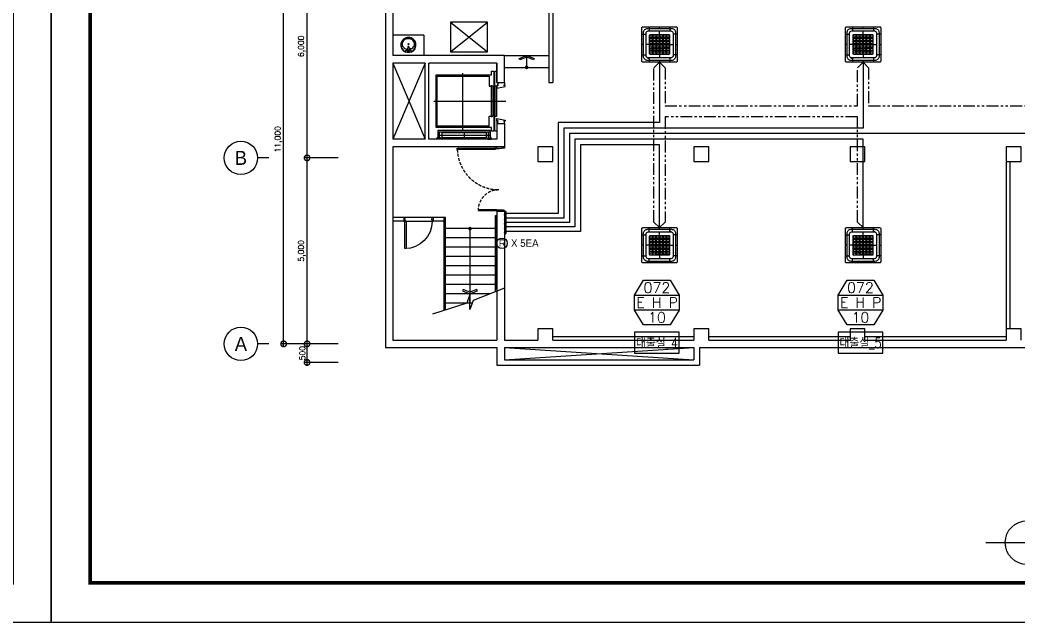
# Model space of a CAD drawing. Header units: millimetres. Extents: x -56261 to 196039, y 9480 to 100001.
# Drawn here: x 27001 to 53854, y 40601 to 56787 of the extents above; entities that cross this region are included whole.
import ezdxf
from ezdxf.enums import TextEntityAlignment as Align
from ezdxf.lldxf.tags import DXFTag

# ---------------------------------------------------------------- set-up
doc = ezdxf.new("R2010")
doc.units = ezdxf.units.MM
for name, pattern in [('HID', [2.3, 1.5, -0.8]), ('PHANTOM', [25, 20, -1, 1, -1, 1, -1]), ('PHANTOM2', [31.75, 15.875, -3.175, 3.175, -3.175, 3.175, -3.175])]:
    doc.linetypes.add(name, pattern=pattern)
for name, color, linetype in [('6', 6, 'Continuous'), ('DVM_INDOOR', 7, 'Continuous'), ('DVM_INOUT_MARK', 2, 'Continuous'), ('DVM_INOUT_NAME', 7, 'Continuous'), ('FORM', 4, 'Continuous'), ('PLAN', 9, 'Continuous'), ('PLAN_DIM', 7, 'Continuous'), ('SS-유선리모컨', 171, 'Continuous'), ('SS-제어선', 61, 'PHANTOM'), ('SS-통신선', 181, 'CENTER2')]:
    doc.layers.add(name, color=color, linetype=linetype)
doc.styles.add('DVM_DEFAULT', font='romans.shx', dxfattribs={"bigfont": 'whgtxt.shx'})
doc.styles.add('Gdim', font='')
doc.styles.add('Gtx', font='')
doc.styles.add('plan', font='romans.shx', dxfattribs={"bigfont": 'GHS.SHX'})
doc.styles.add('삼성전자', font='')
doc.styles.get('Gdim').set_extended_font_data('Dotum')
doc.styles.get('Gtx').set_extended_font_data('Dotum')
doc.styles.get('삼성전자').set_extended_font_data('Gulim')
tags = doc.linetypes.add('CENTER2', pattern=[28.575, 19.05, -3.175, 3.175, -3.175]).pattern_tags.tags
tags[10:11] = [DXFTag(74, 4), DXFTag(75, 0), DXFTag(340, '0'), DXFTag(46, 1.0), DXFTag(50, 0.0), DXFTag(44, 0.0), DXFTag(45, 0.0)]
tags[8:9] = [DXFTag(74, 4), DXFTag(75, 0), DXFTag(340, '0'), DXFTag(46, 1.0), DXFTag(50, 0.0), DXFTag(44, 0.0), DXFTag(45, 0.0)]
tags[6:7] = [DXFTag(74, 4), DXFTag(75, 0), DXFTag(340, '0'), DXFTag(46, 1.0), DXFTag(50, 0.0), DXFTag(44, 0.0), DXFTag(45, 0.0)]
tags[4:5] = [DXFTag(74, 4), DXFTag(75, 0), DXFTag(340, '0'), DXFTag(46, 1.0), DXFTag(50, 0.0), DXFTag(44, 0.0), DXFTag(45, 0.0)]
doc.dimstyles.new('Gdim100', dxfattribs={"dimscale": 100, "dimtxt": 3, "dimasz": 6, "dimexe": 1.5, "dimexo": 2, "dimgap": 1, "dimtad": 1, "dimdec": 0, "dimzin": 0, "dimdsep": 46, "dimlunit": 6, "dimtxsty": 'Gdim', "dimblk1": 'DOTSMALL', "dimblk2": 'DOTSMALL', "dimsah": 1, "dimcen": 1.5, "dimdle": 1.5, "dimclrd": 1, "dimclre": 1, "dimclrt": 256, "dimazin": 0, "dimtfac": 1, "dimtdec": 0, "dimtix": 1, "dimtmove": 2, "dimatfit": 3, "dimldrblk": 'DOTSMALL', "dimfxl": 1.5, "dimtolj": 1, "dimtzin": 0, "dimlwd": -1, "dimlwe": -1, "dimarcsym": 0})

# ---------------------------------------------------------------- blocks, each defined once
blk = doc.blocks.new('FORM_기계', base_point=(381614, -321275))
at = {"layer": 'FORM', "color": 7}
blk.add_lwpolyline([(381614, -321275), (465714, -321275), (465714, -261875), (381614, -261875)], close=True, dxfattribs=at)
at = {"layer": 'FORM', "const_width": 200}
blk.add_lwpolyline([(463614, -319175), (383714, -319175), (383714, -263975), (463614, -263975)], close=True, dxfattribs=at)
blk = doc.blocks.new('_DotSmall')
at = {"color": 0, "linetype": 'ByBlock', "const_width": 0.5}
blk.add_lwpolyline([(-0.0625, 0, 1), (0.0625, 0, 1)], format="xyb", close=True, dxfattribs=at)
blk = doc.blocks.new('*D264')
at = {"layer": 'DEFPOINTS', "color": 0, "transparency": 16777216}
for p in [(34725, 59079), (35658, 59079), (35658, 53079)]:
    blk.add_point(p, dxfattribs=at)
at = {"layer": 'PLAN_DIM', "transparency": 16777216}
for p, q in [((35558, 59079), (34650, 59079)), ((34725, 53004), (34725, 59154)), ((35558, 53079), (34650, 53079))]:
    blk.add_line(p, q, dxfattribs=at)
at = {"layer": 'PLAN_DIM', "transparency": 16777216, "xscale": 300, "yscale": 300, "zscale": 300}
for p, rotation in [((34725, 59079), 90), ((34725, 53079), 270)]:
    blk.add_blockref('_DotSmall', p, dxfattribs=dict(at, rotation=rotation))
at = {"layer": 'PLAN_DIM', "transparency": 16777216, "insert": (34586, 56079), "char_height": 150, "attachment_point": 5, "rotation": 90, "style": 'plan'}
blk.add_mtext('\\A1;6,000', dxfattribs=at)
blk = doc.blocks.new('*D265')
at = {"layer": 'DEFPOINTS', "color": 0, "transparency": 16777216}
for p in [(34095, 59079), (35658, 59079), (35658, 48079)]:
    blk.add_point(p, dxfattribs=at)
at = {"layer": 'PLAN_DIM', "transparency": 16777216}
for p, q in [((35558, 59079), (34020, 59079)), ((34095, 48004), (34095, 59154)), ((35558, 48079), (34020, 48079))]:
    blk.add_line(p, q, dxfattribs=at)
at = {"layer": 'PLAN_DIM', "transparency": 16777216, "xscale": 300, "yscale": 300, "zscale": 300}
for p, rotation in [((34095, 59079), 90), ((34095, 48079), 270)]:
    blk.add_blockref('_DotSmall', p, dxfattribs=dict(at, rotation=rotation))
at = {"layer": 'PLAN_DIM', "transparency": 16777216, "insert": (33956, 53579), "char_height": 150, "attachment_point": 5, "rotation": 90, "style": 'plan'}
blk.add_mtext('\\A1;11,000', dxfattribs=at)
blk = doc.blocks.new('*D271')
at = {"layer": 'DEFPOINTS', "color": 0, "transparency": 16777216}
for p in [(34725, 53079), (35658, 53079), (35658, 48079)]:
    blk.add_point(p, dxfattribs=at)
at = {"layer": 'PLAN_DIM', "transparency": 16777216}
for p, q in [((35558, 53079), (34650, 53079)), ((34725, 48004), (34725, 53154)), ((35558, 48079), (34650, 48079))]:
    blk.add_line(p, q, dxfattribs=at)
at = {"layer": 'PLAN_DIM', "transparency": 16777216, "xscale": 300, "yscale": 300, "zscale": 300}
for p, rotation in [((34725, 53079), 90), ((34725, 48079), 270)]:
    blk.add_blockref('_DotSmall', p, dxfattribs=dict(at, rotation=rotation))
at = {"layer": 'PLAN_DIM', "transparency": 16777216, "insert": (34586, 50579), "char_height": 150, "attachment_point": 5, "rotation": 90, "style": 'plan'}
blk.add_mtext('\\A1;5,000', dxfattribs=at)
blk = doc.blocks.new('*D272')
at = {"layer": 'DEFPOINTS', "color": 0, "transparency": 16777216}
for p in [(34725, 48079), (35658, 48079), (35658, 47579)]:
    blk.add_point(p, dxfattribs=at)
at = {"layer": 'PLAN_DIM', "transparency": 16777216}
for p, q in [((35558, 48079), (34650, 48079)), ((34725, 47504), (34725, 48154)), ((35558, 47579), (34650, 47579))]:
    blk.add_line(p, q, dxfattribs=at)
at = {"layer": 'PLAN_DIM', "transparency": 16777216, "xscale": 300, "yscale": 300, "zscale": 300}
for p, rotation in [((34725, 48079), 90), ((34725, 47579), 270)]:
    blk.add_blockref('_DotSmall', p, dxfattribs=dict(at, rotation=rotation))
at = {"layer": 'PLAN_DIM', "transparency": 16777216, "insert": (34600, 47829), "char_height": 150, "attachment_point": 5, "rotation": 90, "style": 'plan'}
blk.add_mtext('\\A1;500', dxfattribs=at)
blk = doc.blocks.new('A$Cd99c7b5d')
at = {"layer": 'PLAN'}
for p, q in [((125, -254), (175, -254)), ((125, -344), (125, -254)), ((175, -254), (175, -287)), ((1150, -166), (1150, -2105)), ((175, -344), (125, -344)), ((326, -277), (134, -277)), ((134, -287), (134, -277)), ((134, -324), (134, -287)), ((175, -324), (175, -344)), ((239, -294), (239, -1666)), ((326, -287), (326, -273)), ((314, -980), (164, -980)), ((366, -945), (1905, -945)), ((175, -1616), (125, -1616)), ((125, -1616), (125, -1706)), ((125, -1706), (175, -1706)), ((134, -1673), (134, -1683)), ((326, -1683), (134, -1683)), ((175, -1636), (175, -1616)), ((175, -1706), (175, -1673))]:
    blk.add_line(p, q, dxfattribs=at)
for points in [[(343, -1785), (343, -1715), (445, -1715), (445, -230), (1855, -230), (1855, -1715), (1957, -1715), (1957, -1785), (343, -1785)], [(475, -1655), (475, -255), (1825, -255), (1825, -1655)], [(326, -287), (134, -287), (134, -324), (326, -324)], [(363, -273), (326, -273), (326, -1687), (363, -1687), (363, -273)], [(326, -1673), (134, -1673), (134, -1636), (326, -1636)], [(680, -1865), (343, -1865), (343, -1810), (1957, -1810), (1957, -1865), (1650, -1865)], [(475, -1655), (750, -1655), (750, -1715), (720, -1715)], [(735, -1720), (1565, -1720), (1565, -1755), (735, -1755), (735, -1720)], [(735, -1820), (1565, -1820), (1565, -1855), (735, -1855), (735, -1820)], [(1825, -1655), (1550, -1655), (1550, -1715), (1580, -1715)]]:
    blk.add_lwpolyline(points, dxfattribs=at)
blk.add_lwpolyline([(176, -1580), (301, -1580), (301, -380), (176, -380)], close=True, dxfattribs=at)
blk = doc.blocks.new('LAD-JAMB-100-2001')
at = {"layer": 'PLAN'}
for p, q in [((0, 0), (-80, 35)), ((0, -161), (-80, -161))]:
    blk.add_line(p, q, dxfattribs=at)
blk.add_lwpolyline([(-80, 0), (-80, 39), (-150, 39), (-110, -178), (-80, -178), (-80, -141)], dxfattribs=at)
blk = doc.blocks.new('x-plan01$0$ARROWX')
at = {"layer": 'PLAN'}
blk.add_lwpolyline([(-0.2, -0.5), (-0.293, -0.463), (-0.108, 0), (-0.293, 0.463), (-0.2, 0.5), (0, 0)], close=True, dxfattribs=at)
blk = doc.blocks.new('CD-plan$0$세면기')
at = {"layer": 'PLAN'}
for p, q in [((9807110, -1170438), (9807165, -1170417)), ((9807110, -1170438), (9807110, -1170488)), ((9807155, -1170498), (9807110, -1170488)), ((9807177, -1170315), (9807155, -1170498)), ((9807207, -1170315), (9807177, -1170315)), ((9807191, -1170424), (9807225, -1170392)), ((9807207, -1170315), (9807218, -1170399)), ((9807223, -1170448), (9807245, -1170408)), ((9807223, -1170447), (9807230, -1170498)), ((9807225, -1170392), (9807243, -1170369)), ((9807274, -1170488), (9807230, -1170498)), ((9807232, -1170378), (9807238, -1170370)), ((9807274, -1170435), (9807237, -1170422)), ((9807262, -1170383), (9807245, -1170370)), ((9807246, -1170408), (9807264, -1170385)), ((9807257, -1170398), (9807263, -1170390)), ((9807274, -1170435), (9807274, -1170488)), ((9807230, -1170498), (9807155, -1170498))]:
    blk.add_line(p, q, dxfattribs=at)
for centre, radius in [((9807192, -1170455), 20), ((9807192, -1170242), 15), ((9807192, -1170455), 8)]:
    blk.add_circle(centre, radius, dxfattribs=at)
for centre, radius, start, end in [((9807192, -1170269), 230, 290.9598, 249.0402), ((9807192, -1170269), 220, 291.9609, 248.0391), ((9807141, -1170242), 135, 154.0053, 180), ((9807166, -1170254), 162, 130.3466, 154.0053), ((9807182, -1170273), 187, 109.3849, 130.3466), ((9807192, -1170302), 218, 90, 109.3849), ((9807192, -1170302), 218, 70.6151, 90), ((9807203, -1170273), 187, 49.6534, 70.6151), ((9807219, -1170254), 162, 25.9947, 49.6534), ((9807243, -1170242), 135, 0, 25.9947), ((9807141, -1170242), 135, 180, 205.9947), ((9807166, -1170230), 162, 205.9947, 229.6534), ((9807182, -1170211), 187, 229.6534, 250.6151), ((9807192, -1170181), 218, 250.6151, 263.3692), ((9807192, -1170455), 30, 96.8691, 7.1181), ((9807188, -1170420), 5, 276.8691, 313.6346), ((9807227, -1170451), 5, 150.3527, 187.1181), ((9807221, -1170389), 5, 313.6346, 321.9936), ((9807236, -1170381), 5, 141.9936, 208.4155), ((9807242, -1170374), 5, 51.9936, 141.9936), ((9807250, -1170411), 5, 141.9936, 150.3527), ((9807253, -1170395), 5, 255.5718, 321.9936), ((9807259, -1170387), 5, 321.9936, 51.9936), ((9807203, -1170211), 187, 289.3849, 310.3466), ((9807219, -1170230), 162, 310.3466, 334.0053), ((9807243, -1170242), 135, 334.0053, 0)]:
    blk.add_arc(centre, radius, start, end, dxfattribs=at)
blk = doc.blocks.new('A-DOOR-1100(140)')
at = {"layer": 'PLAN'}
for p, q in [((0, 0), (1100, 0)), ((1100, -140), (0, -140))]:
    blk.add_line(p, q, dxfattribs=at)
for points in [[(35, 0), (80, 0), (80, 1030), (35, 1030)], [(10, -140), (0, -140), (0, 0), (10, 0), (35, 0), (35, -50), (50, -50), (50, -90), (35, -140), (35, -140)], [(1090, -140), (1100, -140), (1100, 0), (1090, 0), (1065, 0), (1065, -50), (1050, -50), (1050, -90), (1065, -140), (1065, -140)]]:
    blk.add_lwpolyline(points, close=True, dxfattribs=at)
blk.add_arc((35, 0), 1030, 0, 90, dxfattribs=at)
blk = doc.blocks.new('ID_C_G4_T')
at = {"layer": 'DVM_INDOOR', "color": 0}
for p, q in [((-475, 280), (-362, 280)), ((-280, 475), (-280, 363)), ((0, 431), (0, 475)), ((0, 268), (0, 362)), ((280, 475), (280, 362)), ((475, 280), (362, 280)), ((-267, 0), (-363, 0)), ((-431, 0), (-473, 0)), ((0, -267), (0, -362)), ((267, 0), (362, 0)), ((431, 0), (475, 0)), ((-475, -280), (-362, -280)), ((-280, -362), (-280, -475)), ((0, -431), (0, -475)), ((281, -362), (280, -475)), ((475, -280), (362, -280))]:
    blk.add_line(p, q, dxfattribs=at)
for points in [[(-445, 475), (445, 475, -0.414214), (475, 445), (475, -445, -0.414214), (445, -475), (-445, -475, -0.414214), (-475, -445), (-475, 445, -0.414214)], [(-321, 431), (321, 431, -0.414214), (431, 321), (431, -321, -0.414214), (321, -431), (-321, -431, -0.414214), (-431, -321), (-431, 321, -0.414214)], [(-304, 363), (304, 362, -0.356312), (362, 308), (362, -310, -0.324549), (309, -362), (-304, -362, -0.384731), (-363, -304), (-363, 304, -0.377296)], [(-267, 249, -0.414214), (-249, 267), (249, 267, -0.414214), (267, 249), (267, -249, -0.414214), (249, -267), (-249, -267, -0.414214), (-267, -249)], [(-259, 247, -0.414214), (-246, 260), (-208, 260, -0.414214), (-195, 247), (-195, 211, -0.414214), (-208, 198), (-246, 198, -0.414214), (-259, 211)], [(-259, 156, -0.414214), (-246, 169), (-208, 169, -0.414214), (-195, 156), (-195, 119, -0.414214), (-208, 107), (-246, 107, -0.414214), (-259, 119)], [(-259, 65, -0.414214), (-246, 78), (-208, 78, -0.414214), (-195, 65), (-195, 28, -0.414214), (-208, 15), (-246, 15, -0.414214), (-259, 28)], [(-197, 194, -0.414214), (-191, 200), (-170, 200, -0.414214), (-165, 194), (-165, 173, -0.414214), (-170, 167), (-191, 167, -0.414214), (-197, 173)], [(-197, 103, -0.414214), (-191, 108), (-170, 108, -0.414214), (-165, 103), (-165, 82, -0.414214), (-170, 76), (-191, 76, -0.414214), (-197, 82)], [(-197, 11, -0.414214), (-191, 17), (-170, 17, -0.414214), (-165, 11), (-165, -10, -0.414214), (-170, -15), (-191, -15, -0.414214), (-197, -10)], [(-168, 247, -0.414214), (-155, 260), (-117, 260, -0.414214), (-104, 247), (-104, 211, -0.414214), (-117, 198), (-155, 198, -0.414214), (-168, 211)], [(-168, 156, -0.414214), (-155, 169), (-117, 169, -0.414214), (-104, 156), (-104, 119, -0.414214), (-117, 107), (-155, 107, -0.414214), (-168, 119)], [(-168, 65, -0.414214), (-155, 78), (-117, 78, -0.414214), (-104, 65), (-104, 28, -0.414214), (-117, 15), (-155, 15, -0.414214), (-168, 28)], [(-106, 194, -0.414214), (-100, 200), (-79, 200, -0.414214), (-73, 194), (-73, 173, -0.414214), (-79, 167), (-100, 167, -0.414214), (-106, 173)], [(-106, 103, -0.414214), (-100, 108), (-79, 108, -0.414214), (-73, 103), (-73, 82, -0.414214), (-79, 76), (-100, 76, -0.414214), (-106, 82)], [(-106, 11, -0.414214), (-100, 17), (-79, 17, -0.414214), (-73, 11), (-73, -10, -0.414214), (-79, -15), (-100, -15, -0.414214), (-106, -10)], [(-77, 248, -0.414214), (-64, 260), (-25, 260, -0.414214), (-13, 248), (-13, 211, -0.414214), (-25, 198), (-64, 198, -0.414214), (-77, 211)], [(-77, 156, -0.414214), (-64, 169), (-25, 169, -0.414214), (-13, 156), (-13, 120, -0.414214), (-25, 107), (-64, 107, -0.414214), (-77, 120)], [(-77, 65, -0.414214), (-64, 78), (-25, 78, -0.414214), (-13, 65), (-13, 28, -0.414214), (-25, 15), (-64, 15, -0.414214), (-77, 28)], [(-15, 194, -0.414214), (-9, 200), (12, 200, -0.414214), (18, 194), (18, 173, -0.414214), (12, 167), (-9, 167, -0.414214), (-15, 173)], [(-15, 103, -0.414214), (-9, 108), (12, 108, -0.414214), (18, 103), (18, 82, -0.414214), (12, 76), (-9, 76, -0.414214), (-15, 82)], [(-15, 11, -0.414214), (-9, 17), (12, 17, -0.414214), (18, 11), (18, -10, -0.414214), (12, -15), (-9, -15, -0.414214), (-15, -10)], [(15, 248, -0.414214), (27, 260), (66, 260, -0.414214), (79, 248), (79, 211, -0.414214), (66, 198), (27, 198, -0.414214), (15, 211)], [(15, 156, -0.414214), (27, 169), (66, 169, -0.414214), (79, 156), (79, 120, -0.414214), (66, 107), (27, 107, -0.414214), (15, 120)], [(15, 65, -0.414214), (27, 78), (66, 78, -0.414214), (79, 65), (79, 28, -0.414214), (66, 15), (27, 15, -0.414214), (15, 28)], [(77, 194, -0.414214), (82, 200), (103, 200, -0.414214), (109, 194), (109, 173, -0.414214), (103, 167), (82, 167, -0.414214), (77, 173)], [(77, 103, -0.414214), (82, 108), (103, 108, -0.414214), (109, 103), (109, 82, -0.414214), (103, 76), (82, 76, -0.414214), (77, 82)], [(77, 11, -0.414214), (82, 17), (103, 17, -0.414214), (109, 11), (109, -10, -0.414214), (103, -15), (82, -15, -0.414214), (77, -10)], [(106, 248, -0.414214), (119, 261), (157, 261, -0.414214), (170, 248), (170, 211, -0.414214), (157, 198), (119, 198, -0.414214), (106, 211)], [(106, 157, -0.414214), (119, 169), (157, 169, -0.414214), (170, 157), (170, 120, -0.414214), (157, 107), (119, 107, -0.414214), (106, 120)], [(106, 65, -0.414214), (119, 78), (157, 78, -0.414214), (170, 65), (170, 28, -0.414214), (157, 16), (119, 16, -0.414214), (106, 28)], [(168, 194, -0.414214), (174, 200), (195, 200, -0.414214), (200, 194), (200, 173, -0.414214), (195, 167), (174, 167, -0.414214), (168, 173)], [(168, 103, -0.414214), (174, 108), (195, 108, -0.414214), (200, 103), (200, 82, -0.414214), (195, 76), (174, 76, -0.414214), (168, 82)], [(168, 11, -0.414214), (174, 17), (195, 17, -0.414214), (200, 11), (200, -10, -0.414214), (195, -15), (174, -15, -0.414214), (168, -10)], [(197, 248, -0.414214), (210, 261), (248, 261, -0.414214), (261, 248), (261, 211, -0.414214), (248, 198), (210, 198, -0.414214), (197, 211)], [(197, 157, -0.414214), (210, 169), (248, 169, -0.414214), (261, 157), (261, 120, -0.414214), (248, 107), (210, 107, -0.414214), (197, 120)], [(197, 65, -0.414214), (210, 78), (248, 78, -0.414214), (261, 65), (261, 28, -0.414214), (248, 16), (210, 16, -0.414214), (197, 28)], [(-259, -26, -0.414214), (-246, -13), (-208, -13, -0.414214), (-195, -26), (-195, -63, -0.414214), (-208, -76), (-246, -76, -0.414214), (-259, -63)], [(-259, -117, -0.414214), (-246, -105), (-208, -105, -0.414214), (-195, -117), (-195, -154, -0.414214), (-208, -167), (-246, -167, -0.414214), (-259, -154)], [(-259, -208, -0.414214), (-246, -196), (-208, -196, -0.414214), (-195, -208), (-195, -245, -0.414214), (-208, -258), (-246, -258, -0.414214), (-259, -245)], [(-197, -80, -0.414214), (-191, -74), (-170, -74, -0.414214), (-165, -80), (-165, -101, -0.414214), (-170, -107), (-191, -107, -0.414214), (-197, -101)], [(-197, -171, -0.414214), (-191, -165), (-170, -165, -0.414214), (-165, -171), (-165, -192, -0.414214), (-170, -198), (-191, -198, -0.414214), (-197, -192)], [(-168, -26, -0.414214), (-155, -13), (-117, -13, -0.414214), (-104, -26), (-104, -63, -0.414214), (-117, -76), (-155, -76, -0.414214), (-168, -63)], [(-168, -117, -0.414214), (-155, -105), (-117, -105, -0.414214), (-104, -117), (-104, -154, -0.414214), (-117, -167), (-155, -167, -0.414214), (-168, -154)], [(-168, -208, -0.414214), (-155, -196), (-117, -196, -0.414214), (-104, -208), (-104, -245, -0.414214), (-117, -258), (-155, -258, -0.414214), (-168, -245)], [(-106, -80, -0.414214), (-100, -74), (-79, -74, -0.414214), (-73, -80), (-73, -101, -0.414214), (-79, -106), (-100, -106, -0.414214), (-106, -101)], [(-106, -171, -0.414214), (-100, -165), (-79, -165, -0.414214), (-73, -171), (-73, -192, -0.414214), (-79, -198), (-100, -198, -0.414214), (-106, -192)], [(-77, -26, -0.414214), (-64, -13), (-25, -13, -0.414214), (-13, -26), (-13, -63, -0.414214), (-25, -76), (-64, -76, -0.414214), (-77, -63)], [(-77, -117, -0.414214), (-64, -105), (-25, -105, -0.414214), (-13, -117), (-13, -154, -0.414214), (-25, -167), (-64, -167, -0.414214), (-77, -154)], [(-77, -208, -0.414214), (-64, -196), (-25, -196, -0.414214), (-13, -208), (-13, -245, -0.414214), (-25, -258), (-64, -258, -0.414214), (-77, -245)], [(-15, -80, -0.414214), (-9, -74), (12, -74, -0.414214), (18, -80), (18, -101, -0.414214), (12, -107), (-9, -107, -0.414214), (-15, -101)], [(-15, -171, -0.414214), (-9, -165), (12, -165, -0.414214), (18, -171), (18, -192, -0.414214), (12, -198), (-9, -198, -0.414214), (-15, -192)], [(15, -26, -0.414214), (27, -13), (66, -13, -0.414214), (79, -26), (79, -63, -0.414214), (66, -76), (27, -76, -0.414214), (15, -63)], [(15, -117, -0.414214), (27, -105), (66, -105, -0.414214), (79, -117), (79, -154, -0.414214), (66, -167), (27, -167, -0.414214), (15, -154)], [(15, -208, -0.414214), (27, -196), (66, -196, -0.414214), (79, -208), (79, -245, -0.414214), (66, -258), (27, -258, -0.414214), (15, -245)], [(77, -80, -0.414214), (82, -74), (103, -74, -0.414214), (109, -80), (109, -101, -0.414214), (103, -107), (82, -107, -0.414214), (77, -101)], [(77, -171, -0.414214), (82, -165), (103, -165, -0.414214), (109, -171), (109, -192, -0.414214), (103, -198), (82, -198, -0.414214), (77, -192)], [(106, -26, -0.414214), (119, -13), (157, -13, -0.414214), (170, -26), (170, -63, -0.414214), (157, -75), (119, -75, -0.414214), (106, -63)], [(106, -117, -0.414214), (119, -104), (157, -104, -0.414214), (170, -117), (170, -154, -0.414214), (157, -167), (119, -167, -0.414214), (106, -154)], [(106, -208, -0.414214), (119, -195), (157, -195, -0.414214), (170, -208), (170, -245, -0.414214), (157, -258), (119, -258, -0.414214), (106, -245)], [(168, -80, -0.414214), (174, -74), (195, -74, -0.414214), (200, -80), (200, -101, -0.414214), (195, -106), (174, -106, -0.414214), (168, -101)], [(168, -171, -0.414214), (174, -165), (195, -165, -0.414214), (200, -171), (200, -192, -0.414214), (195, -198), (174, -198, -0.414214), (168, -192)], [(197, -26, -0.414214), (210, -13), (248, -13, -0.414214), (261, -26), (261, -63, -0.414214), (248, -75), (210, -75, -0.414214), (197, -63)], [(197, -117, -0.414214), (210, -104), (248, -104, -0.414214), (261, -117), (261, -154, -0.414214), (248, -167), (210, -167, -0.414214), (197, -154)], [(197, -208, -0.414214), (210, -195), (248, -195, -0.414214), (261, -208), (261, -245, -0.414214), (248, -258), (210, -258, -0.414214), (197, -245)], [(-308, -366, -0.414214), (-307, -365), (-289, -365, -0.414214), (-288, -366), (-288, -380, -0.414214), (-289, -381), (-307, -381, -0.414214), (-308, -380)]]:
    blk.add_lwpolyline(points, format="xyb", close=True, dxfattribs=at)
at = {"layer": 'DVM_INDOOR', "color": 252}
for points in [[(0, 0), (-15, 0)], [(0, 0), (0, -15)]]:
    blk.add_lwpolyline(points, dxfattribs=at)
blk = doc.blocks.new('INOUT_MARK')
at = {"layer": 'DVM_INOUT_MARK', "color": 0}
for p, q in [((-600, 1560), (600, 1560)), ((600, 1160), (-600, 1160))]:
    blk.add_line(p, q, dxfattribs=at)
blk.add_lwpolyline([(-360, 1960), (360, 1960), (600, 1560), (600, 1160), (360, 760), (-360, 760), (-600, 1160), (-600, 1560), (-360, 1960)], dxfattribs=at)
at = {"layer": 'DVM_INOUT_NAME'}
blk.add_lwpolyline([(-600, 0), (600, 0), (600, 560), (-600, 560)], close=True, dxfattribs=at)
at = {"layer": 'DVM_INOUT_MARK', "color": 0, "style": 'DVM_DEFAULT'}
for tag, p in [('CAP', (0, 1760)), ('NO', (0, 960))]:
    blk.add_attdef(tag, text='', height=280, dxfattribs=at).set_placement(p, align=Align.MIDDLE_CENTER)
for tag, width, p, p2 in [('MNAME', 0.53094, (-549, 1220), (563, 1220)), ('QTY', 0.517418, (710, 1220), (1089, 1220))]:
    blk.add_attdef(tag, text='', height=280, dxfattribs=dict(at, width=width)).set_placement(p, p2, align=Align.FIT)
at = {"layer": 'DVM_INOUT_NAME', "style": 'DVM_DEFAULT', "width": 1.097081}
blk.add_attdef('INAME', text='', height=280, dxfattribs=at).set_placement((-562, 134), (564, 134), align=Align.FIT)
blk = doc.blocks.new('유선리모컨-윗면도')
at = {"layer": 'SS-유선리모컨'}
for p, q in [((-152, 0), (-152, -92)), ((152, 0), (-152, 0)), ((-103, 0), (-103, -8)), ((-76, 0), (-76, -8)), ((76, 0), (76, -8)), ((103, 0), (103, -8)), ((152, 0), (152, -92)), ((152, -70), (-152, -70)), ((-116, -82), (-152, -82)), ((-144, -92), (-144, -82)), ((-116, -92), (-144, -92)), ((-97, -90), (-123, -90)), ((-116, -82), (-116, -95)), ((0, -85), (-116, -85)), ((-116, -87), (-105, -87)), ((-116, -93), (-105, -93)), ((116, -95), (-116, -95)), ((-105, -87), (-105, -93)), ((-105, -88), (-105, -93)), ((-101, -9), (-89, -9)), ((-89, -9), (-77, -9)), ((0, -85), (116, -85)), ((89, -9), (77, -9)), ((101, -9), (89, -9)), ((97, -90), (123, -90)), ((105, -87), (105, -93)), ((116, -87), (105, -87)), ((116, -93), (105, -93)), ((116, -82), (152, -82)), ((116, -82), (116, -95)), ((116, -92), (144, -92)), ((144, -92), (144, -82))]:
    blk.add_line(p, q, dxfattribs=at)
for centre, radius, start, end in [((-148, -92), 3, 180, 239.71133), ((-132, -64), 36, 239.71133, 262.58855), ((0, 1996), 2096, 266.27315, 270), ((0, 1996), 2100, 266.27315, 270), ((-101, -8), 1.5, 180, 270), ((-77, -8), 1.5, 270, 0), ((0, 1996), 2096, 270, 273.72685), ((0, 1996), 2100, 270, 273.72685), ((77, -8), 1.5, 180, 270), ((101, -8), 1.5, 270, 0), ((132, -64), 36, 277.41145, 300.28867), ((148, -92), 3, 300.28867, 0)]:
    blk.add_arc(centre, radius, start, end, dxfattribs=at)

msp = doc.modelspace()

# ---------------------------------------------------------------- linework, layer by layer
at = {"layer": '6'}
msp.add_line((52982.7, 42735.2), (64170.6, 42735.2), dxfattribs=at)
msp.add_circle((54101, 42735.2), 591.8, dxfattribs=at)
at = {"layer": 'PLAN'}
for p, q in [((36833.4, 60653.8), (36833.4, 47978.8)), ((37033.4, 58778.8), (37033.4, 55828.8)), ((41233.4, 58778.8), (41233.4, 55103.8)), ((41333.4, 58778.8), (41333.4, 55103.8)), ((38583.4, 55928.8), (39583.4, 56728.8)), ((38583.4, 56728.8), (39583.4, 55928.8)), ((37033.4, 56379.4), (37033.4, 55828.8)), ((37864.4, 56379.4), (37864.4, 55828.8)), ((40033.4, 55828.8), (37033.4, 55828.8)), ((37033.4, 55628.8), (37033.4, 53578.8)), ((37898.4, 55628.8), (37033.4, 55628.8)), ((37898.4, 55628.8), (37033.4, 53578.8)), ((37033.4, 55628.8), (37898.4, 53578.8)), ((37898.4, 53578.8), (37898.4, 55628.8)), ((39833.4, 55628.8), (37998.4, 55628.8)), ((37998.4, 53578.8), (37998.4, 55628.8)), ((39833.4, 55103.8), (39833.4, 55628.8)), ((39833.4, 55628.8), (39833.4, 55410.8)), ((40033.4, 55103.8), (40033.4, 55828.8)), ((40033.4, 55828.8), (41233.4, 55828.8)), ((40033.4, 55512.6), (41233.4, 55512.6)), ((39833.4, 55103.8), (40033.4, 55103.8)), ((41233.4, 55103.8), (41333.4, 55103.8)), ((39833.4, 54003.8), (39833.4, 53578.8)), ((39833.4, 54003.8), (40033.4, 54003.8)), ((40033.4, 54003.8), (40033.4, 53378.8)), ((37898.4, 53578.8), (37033.4, 53578.8)), ((39833.4, 53578.8), (37998.4, 53578.8)), ((37033.4, 53378.8), (37033.4, 48178.8)), ((40033.4, 53378.8), (37033.4, 53378.8)), ((53533.4, 52978.8), (53533.4, 48478.8)), ((53633.4, 52978.8), (53633.4, 48478.8)), ((39833.4, 52223), (39833.4, 52219.2)), ((39839.8, 52223.6), (39839.8, 52219.8)), ((39833.4, 51681.7), (39833.4, 48178.8)), ((40033.4, 51662.4), (40033.4, 48178.8)), ((37356, 51476.7), (37033.4, 51476.7)), ((37388.2, 51376.7), (37033.4, 51376.7)), ((38414.4, 51476.7), (38091.8, 51476.7)), ((38414.4, 51376.7), (38091.8, 51376.7)), ((38414.4, 48978.6), (38414.4, 51476.7)), ((38452.4, 51476.7), (38414.4, 51476.7)), ((38452.4, 48990.7), (38452.4, 51476.7)), ((39795.4, 49482.4), (39795.4, 51526.7)), ((39795.4, 51526.7), (39833.4, 51526.7)), ((39833.4, 49537.7), (39833.4, 51526.7)), ((39795.4, 51176.7), (38452.4, 51176.7)), ((39795.4, 50926.7), (38452.4, 50926.7)), ((39795.4, 50676.7), (38452.4, 50676.7)), ((39795.4, 50426.7), (38452.4, 50426.7)), ((39795.4, 50176.7), (38452.4, 50176.7)), ((39795.4, 49926.7), (38452.4, 49926.7)), ((39795.4, 49676.7), (38452.4, 49676.7)), ((39656.7, 49426.7), (38452.4, 49426.7)), ((39171.7, 49176.7), (38452.4, 49176.7)), ((37033.4, 48178.8), (39833.4, 48178.8)), ((40033.4, 48178.8), (40933.4, 48178.8)), ((41333.4, 48278.8), (45133.4, 48278.8)), ((41333.4, 48178.8), (45133.4, 48178.8)), ((45533.4, 48278.8), (49333.4, 48278.8)), ((45533.4, 48178.8), (49333.4, 48178.8)), ((49733.4, 48278.8), (53533.4, 48278.8)), ((49733.4, 48178.8), (53533.4, 48178.8)), ((36833.4, 47978.8), (39833.4, 47978.8)), ((39833.4, 47978.8), (39833.4, 47503.8)), ((40033.4, 47978.8), (45133.4, 47978.8)), ((40033.4, 47978.8), (40033.4, 47653.8)), ((40033.4, 47653.8), (45133.4, 47978.8)), ((40033.4, 47978.8), (45133.4, 47653.8)), ((45133.4, 47978.8), (45133.4, 47653.8)), ((45283.4, 47978.8), (58033.4, 47978.8)), ((45283.4, 47978.8), (45283.4, 47503.8)), ((40033.4, 47653.8), (45133.4, 47653.8)), ((39833.4, 47503.8), (45283.4, 47503.8))]:
    msp.add_line(p, q, dxfattribs=at)
for points in [[(39583.4, 56728.8), (38583.4, 56728.8), (38583.4, 55928.8), (39583.4, 55928.8), (39583.4, 56728.8)], [(38452.4, 51376.7), (38414.4, 51376.7), (38414.4, 51276.7), (38452.4, 51276.7)]]:
    msp.add_lwpolyline(points, close=True, dxfattribs=at)
for points in [[(37864.4, 56379.4), (37033.4, 56379.4)], [(40633.4, 55512.6), (40633.4, 55828.8)], [(40933.4, 53378.8), (40933.4, 52978.8), (41333.4, 52978.8), (41333.4, 53378.8), (40933.4, 53378.8)], [(45133.4, 53378.8), (45133.4, 52978.8), (45533.4, 52978.8), (45533.4, 53378.8), (45133.4, 53378.8)], [(49333.4, 53378.8), (49333.4, 52978.8), (49733.4, 52978.8), (49733.4, 53378.8), (49333.4, 53378.8)], [(53533.4, 53378.8), (53533.4, 52978.8), (53933.4, 52978.8), (53933.4, 53378.8), (53533.4, 53378.8)], [(39107.9, 51176.7), (39107.9, 49176.7)], [(40033.4, 49577.8), (39196.2, 49242), (39107.9, 49006.7), (39107.9, 49406.7), (39019.7, 49171.4), (38096.3, 48877.3)], [(40933.4, 48478.8), (40933.4, 48178.8)], [(41333.4, 48178.8), (41333.4, 48478.8), (40933.4, 48478.8)], [(45133.4, 48478.8), (45133.4, 48178.8)], [(45533.4, 48178.8), (45533.4, 48478.8), (45133.4, 48478.8)], [(49333.4, 48478.8), (49333.4, 48178.8)], [(49733.4, 48178.8), (49733.4, 48478.8), (49333.4, 48478.8)], [(53533.4, 48478.8), (53533.4, 48178.8)], [(53933.4, 48178.8), (53933.4, 48478.8), (53533.4, 48478.8)]]:
    msp.add_lwpolyline(points, dxfattribs=at)
at = {"layer": 'PLAN', "const_width": 50}
for points in [[(40658.4, 55512.5, -1), (40608.4, 55512.5, -1)], [(39132.9, 51176.7, 1), (39082.9, 51176.7, 1)]]:
    msp.add_lwpolyline(points, format="xyb", close=True, dxfattribs=at)
at = {"layer": 'PLAN', "ltscale": 0.6}
for points in [[(39794.8, 53340.3), (39794.8, 53301.7), (38766.3, 53301.7), (38766.3, 53340.3)], [(39839.8, 51662.4), (39839.8, 51681.7), (39325.5, 51681.7), (39325.5, 51662.4)]]:
    msp.add_lwpolyline(points, close=True, dxfattribs=at)
for points in [[(39833.4, 53321), (39833.4, 53340.3), (39794.8, 53340.3), (39794.8, 53378.8), (40033.4, 53378.8), (40033.4, 53340.3), (39893.4, 53321), (39833.4, 53321)], [(39859.1, 51672), (39859.1, 51662.4), (39839.8, 51662.4), (39839.8, 51643.1), (40033.4, 51643.1), (40033.4, 51662.4), (40007.7, 51672), (39859.1, 51672)]]:
    msp.add_lwpolyline(points, dxfattribs=at)
at = {"layer": 'PLAN', "linetype": 'HID', "ltscale": 50}
for centre, radius, start, end in [((39887.4, 53343.6), 1121.9, 182.14166, 269.86851), ((39886.1, 51660.7), 561, 90.13149, 177.85834)]:
    msp.add_arc(centre, radius, start, end, dxfattribs=at)
at = {"layer": 'PLAN_DIM'}
for points in [[(33694.8, 53078.8), (33394.8, 53078.8, -1), (32494.8, 53078.8, -1), (33394.8, 53078.8, 0)], [(33694.8, 48078.8), (33394.8, 48078.8, -1), (32494.8, 48078.8, -1), (33394.8, 48078.8, 0)]]:
    msp.add_lwpolyline(points, format="xyb", dxfattribs=at)
at = {"layer": 'SS-유선리모컨', "color": 6, "linetype": 'ByBlock'}
msp.add_circle((39969.9, 50781.9), 140.7, dxfattribs=at)
at = {"layer": 'SS-제어선', "linetype": 'PHANTOM2', "ltscale": 20}
msp.add_lwpolyline([(49683.1, 51203.8), (49683.1, 51203.8), (49533.1, 51353.8), (49533.1, 54180.7), (44358.1, 54180.7), (44358.1, 51353.8), (44208.1, 51203.8), (44058.7, 51353.2), (44058.7, 55503.8), (44208.7, 55653.8), (44358.7, 55503.8), (44358.7, 54480.7), (49533.7, 54480.7), (49533.7, 55503.8), (49683.7, 55653.8), (49833.7, 55503.8), (49833.7, 54480.7), (55533, 54480.7)], dxfattribs=at)
at = {"layer": 'SS-통신선'}
for points in [[(44208.7, 55653.8), (44208.7, 54030.7), (41483.4, 54030.7), (41483.4, 51583), (40074.7, 51583)], [(55158.7, 55653.8), (55158.7, 53730.7), (41783.4, 53730.7), (41783.4, 51342.3), (40074.7, 51342.3)], [(49683.7, 55653.8), (49683.7, 53880.7), (41633.4, 53880.7), (41633.4, 51462.6), (40074.7, 51462.6)], [(49683.1, 51203.8), (49683.1, 53580.7), (41933.4, 53580.7), (41933.4, 51222), (40074.7, 51222)], [(44208.1, 51203.8), (44208.1, 53430.7), (42083.4, 53430.7), (42083.4, 51101.7), (40074.7, 51101.7)]]:
    msp.add_lwpolyline(points, dxfattribs=at)

# ---------------------------------------------------------------- block references
at = {"layer": 'DVM_INDOOR', "color": 1}
for p in [(44208.4, 56128.8), (49683.4, 56128.8)]:
    msp.add_blockref('ID_C_G4_T', p, dxfattribs=at)
at = {"layer": 'DVM_INDOOR', "color": 1, "rotation": 180}
for p in [(44208.4, 50728.8), (49683.4, 50728.8)]:
    msp.add_blockref('ID_C_G4_T', p, dxfattribs=at)
at = {"layer": 'DVM_INOUT_MARK'}
ref = msp.add_blockref('INOUT_MARK', (44137.6, 47829.2), dxfattribs=at)
ref.add_attrib('CAP', '072', dxfattribs={"color": 0, "height": 280, "style": 'DVM_DEFAULT'}).set_placement((44137.6, 49589.2), align=Align.MIDDLE_CENTER)
ref.add_attrib('MNAME', 'E H P', dxfattribs={"color": 0, "height": 280, "style": 'DVM_DEFAULT', "width": 0.967867}).set_placement((43588.8, 49049.3), (44700.3, 49049.3), align=Align.FIT)
ref.add_attrib('NO', '10', dxfattribs={"color": 0, "height": 280, "style": 'DVM_DEFAULT'}).set_placement((44137.6, 48789.2), align=Align.MIDDLE_CENTER)
ref.add_attrib('INAME', '대출실_4', dxfattribs={"layer": 'DVM_INOUT_NAME', "height": 280, "style": 'DVM_DEFAULT', "width": 0.684703}).set_placement((43575.8, 47963.2), (44702.1, 47963.2), align=Align.FIT)
ref = msp.add_blockref('INOUT_MARK', (49612.6, 47829.2), dxfattribs=at)
ref.add_attrib('CAP', '072', dxfattribs={"color": 0, "height": 280, "style": 'DVM_DEFAULT'}).set_placement((49612.6, 49589.2), align=Align.MIDDLE_CENTER)
ref.add_attrib('MNAME', 'E H P', dxfattribs={"color": 0, "height": 280, "style": 'DVM_DEFAULT', "width": 0.967867}).set_placement((49063.8, 49049.3), (50175.3, 49049.3), align=Align.FIT)
ref.add_attrib('NO', '10', dxfattribs={"color": 0, "height": 280, "style": 'DVM_DEFAULT'}).set_placement((49612.6, 48789.2), align=Align.MIDDLE_CENTER)
ref.add_attrib('INAME', '대출실_5', dxfattribs={"layer": 'DVM_INOUT_NAME', "height": 280, "style": 'DVM_DEFAULT', "width": 0.690298}).set_placement((49050.8, 47963.2), (50177.1, 47963.2), align=Align.FIT)
at = {"layer": 'FORM', "xscale": 0.5, "yscale": 0.5, "zscale": 0.5}
for p in [(-14211.1, 40601.1), (27838.9, 40601.1)]:
    msp.add_blockref('FORM_기계', p, dxfattribs=at)
at = {"layer": 'PLAN', "xscale": 0.9000000000000002, "yscale": 0.9000000000000002, "zscale": 0.9000000000000002}
msp.add_blockref('CD-plan$0$세면기', (-8789021.9, 1109357.9), dxfattribs=at)
at = {"layer": 'PLAN'}
for name, p, xscale, yscale, zscale, rotation in [('x-plan01$0$ARROWX', (40633.5, 55828.8), 400.0000000000002, 400.0000000000002, 400.0000000000002, 90.00777050794052), ('A-DOOR-1100(140)', (37331, 51376.7), -0.7142857142857143, 0.7142857142857143, 0.7142857142857143, 180), ('x-plan01$0$ARROWX', (39108, 49426.7), -400.0000000000002, 400.0000000000002, 400.0000000000002, 89.99222949205947)]:
    msp.add_blockref(name, p, dxfattribs=dict(at, xscale=xscale, yscale=yscale, zscale=zscale, rotation=rotation))
at = {"layer": 'PLAN', "rotation": 90}
for name, p in [('A$Cd99c7b5d', (37968.4, 53453.8)), ('LAD-JAMB-100-2001', (39872.4, 55103.8))]:
    msp.add_blockref(name, p, dxfattribs=at)
at = {"layer": 'PLAN', "xscale": -1, "rotation": 89.99999999999967}
msp.add_blockref('LAD-JAMB-100-2001', (39872.4, 53983.8), dxfattribs=at)
at = {"layer": 'SS-유선리모컨', "xscale": 0.3970593417918437, "yscale": 0.3970593417918437, "zscale": 0.3970593417918437, "rotation": 90}
for p in [(40033.4, 51583), (40033.4, 51462.6), (40033.4, 51342.3), (40033.4, 51222), (40033.4, 51101.7)]:
    msp.add_blockref('유선리모컨-윗면도', p, dxfattribs=at)

# ---------------------------------------------------------------- texts
at = {"layer": 'PLAN_DIM', "style": 'Gtx'}
for s, p in [('B', (32944.8, 53078.8)), ('A', (32944.8, 48078.8))]:
    msp.add_text(s, height=375, dxfattribs=at).set_placement(p, align=Align.MIDDLE)
at = {"layer": 'SS-유선리모컨', "color": 6, "linetype": 'ByBlock', "style": '삼성전자'}
for s, p in [('R', (39976.5, 50688.5)), ('X 5EA', (40583.2, 50688.5))]:
    msp.add_text(s, height=200, dxfattribs=at).set_placement(p, align=Align.CENTER)

# ---------------------------------------------------------------- dimensions: what is measured, and where the dimension line sits
at = {"layer": 'PLAN_DIM'}
for base, p1, p2, picture, middle in [((34095.1, 59078.8), (35658, 48078.8), (35658, 59078.8), '*D265', (33955.9, 53578.8)), ((34725.1, 59078.8), (35658, 53078.8), (35658, 59078.8), '*D264', (34585.9, 56078.8)), ((34725.1, 53078.8), (35658, 48078.8), (35658, 53078.8), '*D271', (34585.9, 50578.8)), ((34725.1, 48078.8), (35658, 47578.8), (35658, 48078.8), '*D272', (34600.1, 47828.8))]:
    dim = msp.add_linear_dim(base=base, p1=p1, p2=p2, angle=270, dimstyle='Gdim100', override={"dimscale": 50, "dimtxsty": 'plan', "dimblk1": 'DotSmall', "dimblk2": 'DotSmall', "dimclrd": 256, "dimclre": 256}, dxfattribs=at)
    dim.commit()
    dim.dimension.update_dxf_attribs({"geometry": picture, "text_midpoint": middle})

doc.saveas('drawing.dxf')
